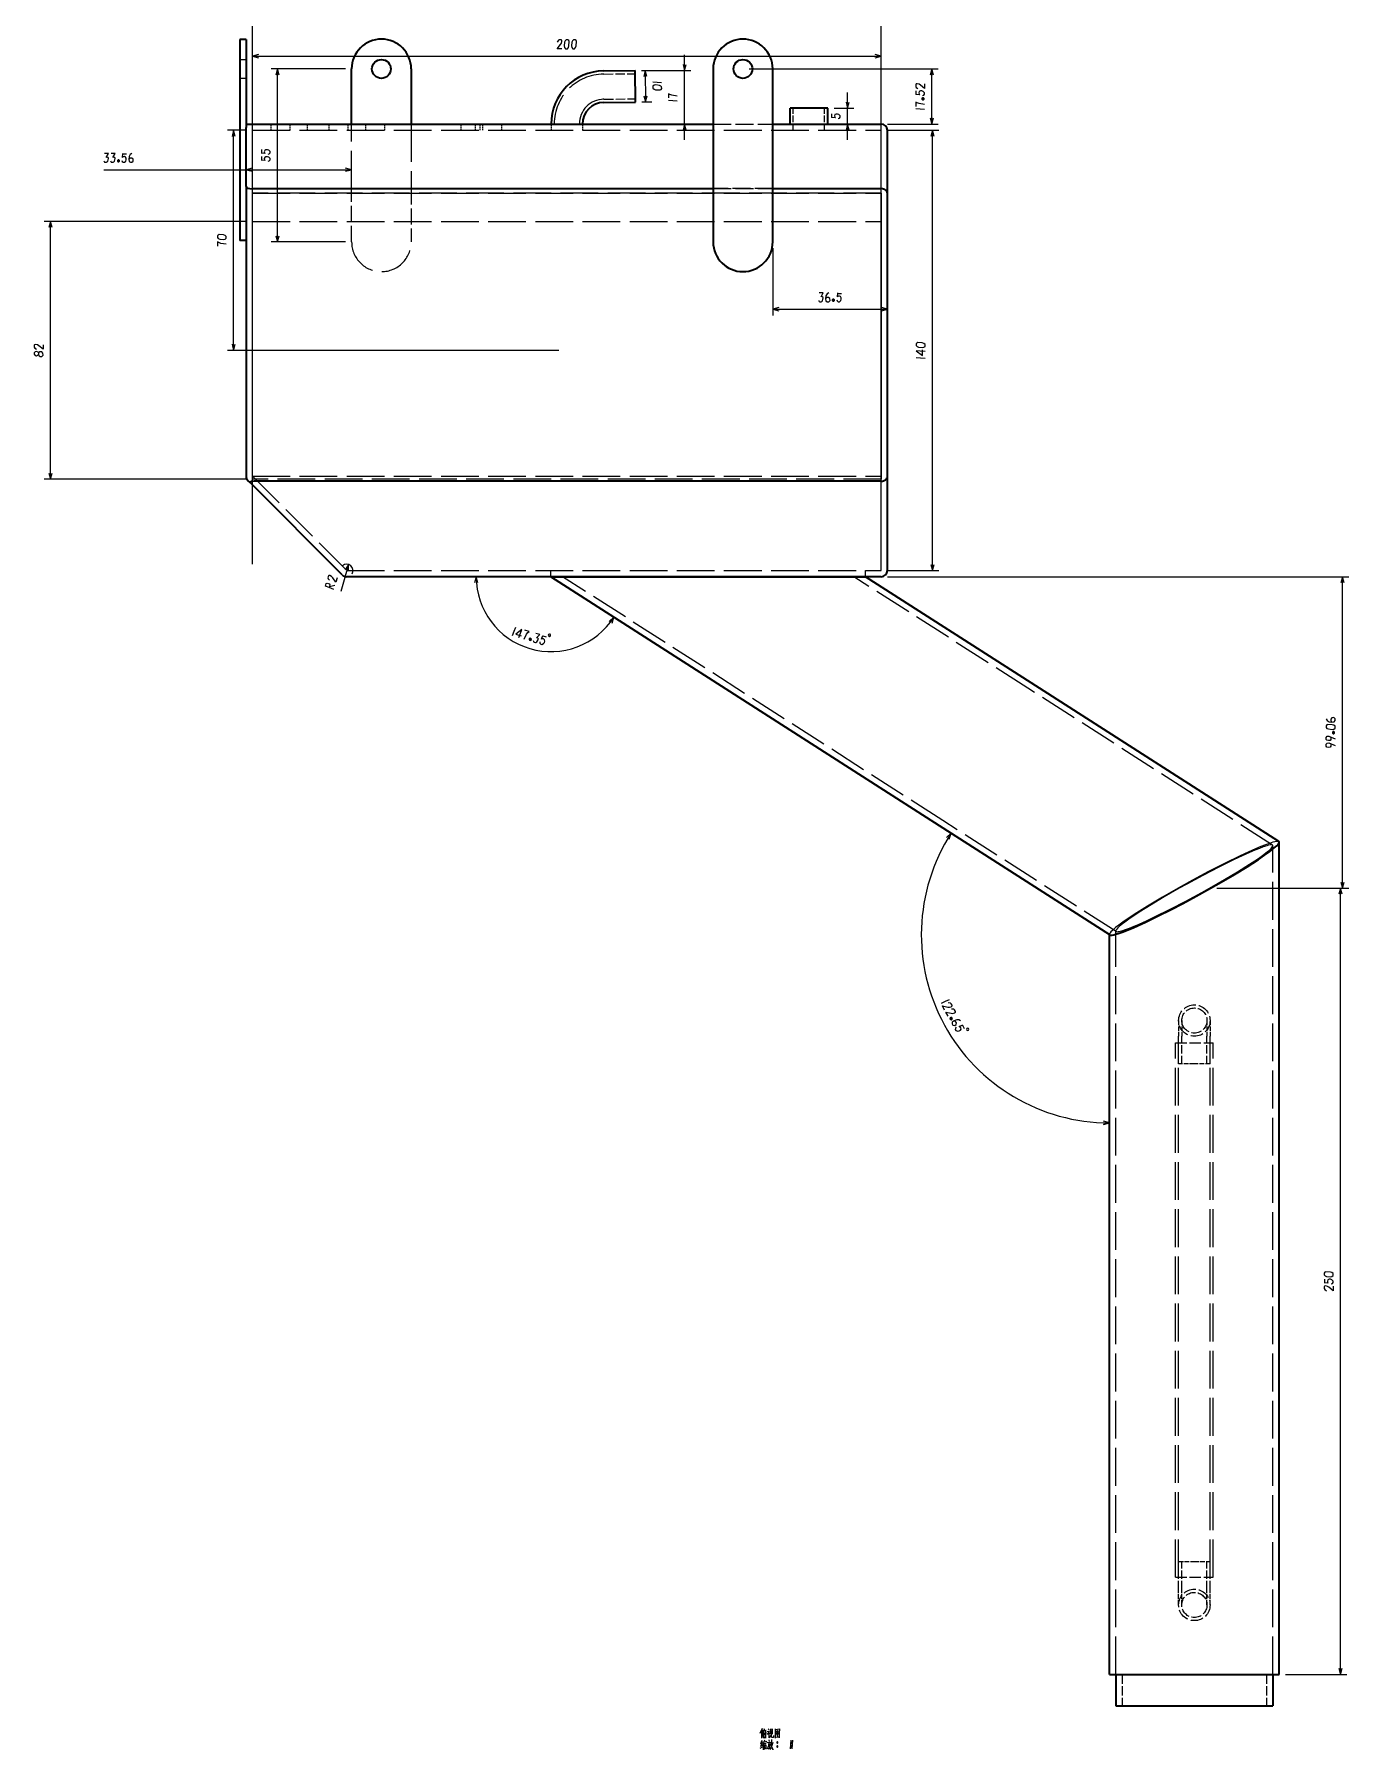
# Model space of a CAD drawing. Extents: x -2 to 1054, y -4 to 816.
# Drawn here: x -2 to 416, y -4 to 541 of the extents above; entities that cross this region are included whole.
import ezdxf

# ---------------------------------------------------------------- set-up
doc = ezdxf.new("R2010")
doc.units = 0
doc.linetypes.add('DASHED', pattern=[15, 12, -3])

msp = doc.modelspace()

# ---------------------------------------------------------------- linework, layer by layer
at = {"color": 3, "lineweight": 13}
for p, q in [((67.13, 372.58), (67.13, 582.52)), ((267.13, 372.58), (267.13, 582.52)), ((67.13, 483.58), (67.13, 536.18)), ((267.13, 483.58), (267.13, 536.18)), ((67.13, 534.18), (267.13, 534.18)), ((96.69, 530.09), (73.08, 530.09)), ((75.08, 475.09), (75.08, 530.09)), ((190.85, 529.6), (194.09, 529.63)), ((190.85, 529.57), (206.62, 529.57)), ((192.09, 529.61), (192.2, 519.61)), ((204.62, 507.58), (204.62, 534.57)), ((225.16, 530.09), (285.27, 530.09)), ((283.27, 512.58), (283.27, 530.09)), ((190.95, 519.6), (194.2, 519.63)), ((256.46, 507.58), (256.46, 522.58)), ((252.13, 517.58), (258.46, 517.58)), ((65.13, 510.58), (59.16, 510.58)), ((61.16, 440.58), (61.16, 510.58)), ((269.13, 512.58), (285.27, 512.58)), ((269.13, 510.58), (285.43, 510.58)), ((283.43, 370.58), (283.43, 510.58)), ((19.89, 498.04), (98.69, 498.04)), ((65.13, 494.68), (65.13, 500.04)), ((98.69, 494.02), (98.69, 500.04)), ((65.13, 481.58), (0.9, 481.58)), ((2.9, 399.58), (2.9, 481.58)), ((96.69, 475.09), (73.08, 475.09)), ((232.63, 473.09), (232.63, 451.7)), ((232.63, 453.7), (269.13, 453.7)), ((164.63, 440.58), (59.16, 440.58)), ((65.13, 399.58), (0.9, 399.58)), ((97.68, 372.5), (95.25, 363.93)), ((269.13, 370.58), (285.43, 370.58)), ((269.13, 368.58), (415.84, 368.58)), ((413.84, 269.52), (413.84, 368.58)), ((373.92, 269.52), (415.24, 269.52)), ((373.92, 269.52), (415.84, 269.52)), ((413.24, 19.52), (413.24, 269.52)), ((395.75, 19.52), (415.24, 19.52))]:
    msp.add_line(p, q, dxfattribs=at)
at = {"color": 7, "lineweight": 35}
for p, q in [((63.13, 539.48), (63.13, 530.01)), ((65.13, 539.48), (63.13, 539.48)), ((65.13, 539.48), (65.13, 530.01)), ((63.13, 530.01), (63.13, 485.01)), ((65.13, 530.01), (65.13, 511.42)), ((98.69, 512.58), (98.69, 530.09)), ((117.63, 530.09), (117.63, 512.58)), ((178.85, 529.47), (188.85, 529.57)), ((188.95, 519.57), (188.85, 529.57)), ((213.69, 530.09), (213.69, 475.09)), ((232.63, 475.09), (232.63, 530.09)), ((178.95, 519.47), (188.95, 519.57)), ((238.13, 512.58), (238.13, 517.58)), ((250.13, 517.58), (238.13, 517.58)), ((250.13, 512.58), (250.13, 517.58)), ((65.13, 512.58), (213.69, 512.58)), ((65.13, 492.68), (65.13, 511.42)), ((232.63, 512.58), (267.13, 512.58)), ((269.13, 490.58), (269.13, 510.58)), ((65.13, 492.68), (65.13, 400.58)), ((67.13, 492.02), (213.69, 492.02)), ((232.63, 492.02), (267.13, 492.02)), ((269.13, 400.58), (269.13, 490.58)), ((63.13, 485.01), (63.13, 475.54)), ((65.13, 475.54), (63.13, 475.54)), ((66.36, 398.52), (65.72, 399.16)), ((95.72, 369.16), (66.36, 398.52)), ((267.13, 398.98), (68.73, 398.98)), ((269.13, 370.58), (269.13, 400.58)), ((267.13, 368.58), (97.13, 368.58)), ((162.08, 368.58), (261.95, 368.58)), ((285.72, 289.37), (162.08, 368.58)), ((261.95, 368.58), (262.19, 368.58)), ((314.85, 334.84), (262.19, 368.58)), ((393.65, 284.36), (314.85, 334.84)), ((339.86, 254.68), (285.72, 289.37)), ((393.75, 19.52), (393.75, 284.16)), ((339.75, 19.52), (339.75, 254.75)), ((339.75, 19.52), (393.75, 19.52)), ((341.75, 19.52), (341.75, 9.52)), ((391.75, 19.52), (391.75, 9.52)), ((341.75, 9.52), (391.75, 9.52))]:
    msp.add_line(p, q, dxfattribs=at)
at = {"color": 7, "linetype": 'DASHED', "lineweight": 13, "ltscale": 0.05}
for p, q in [((65.13, 533.01), (63.13, 533.01)), ((65.13, 527.01), (63.13, 527.01)), ((73.02, 512.58), (73.02, 510.58)), ((79.02, 512.58), (79.02, 510.58)), ((84.59, 512.58), (84.59, 510.58)), ((91.45, 512.58), (91.45, 510.58)), ((97.45, 512.58), (97.45, 510.58)), ((103.13, 512.58), (103.13, 510.58)), ((109.13, 512.58), (109.13, 510.58)), ((133.44, 512.58), (133.44, 510.58)), ((137.99, 512.58), (137.99, 510.58)), ((139.44, 512.58), (139.44, 510.58)), ((140.34, 512.58), (140.34, 510.58)), ((146.34, 512.58), (146.34, 510.58)), ((162.13, 512.58), (162.13, 510.58)), ((172.13, 512.58), (172.13, 510.58)), ((162.08, 368.58), (162.08, 370.58)), ((262.19, 368.58), (262.19, 370.58))]:
    msp.add_line(p, q, dxfattribs=at)
at = {"color": 7, "linetype": 'DASHED', "lineweight": 13, "ltscale": 0.25}
for p, q in [((178.86, 528.47), (188.86, 528.57)), ((178.94, 520.47), (188.94, 520.57)), ((172.13, 512.57), (162.13, 512.56)), ((343.75, 19.52), (343.75, 9.52)), ((389.75, 19.52), (389.75, 9.52))]:
    msp.add_line(p, q, dxfattribs=at)
at = {"color": 7, "linetype": 'DASHED', "lineweight": 13, "ltscale": 0.175}
for p, q in [((239.13, 510.58), (239.13, 517.58)), ((249.13, 510.58), (249.13, 517.58))]:
    msp.add_line(p, q, dxfattribs=at)
at = {"color": 7, "linetype": 'DASHED', "lineweight": 13, "ltscale": 0.028833}
msp.add_line((65.13, 511.42), (65.13, 512.58), dxfattribs=at)
at = {"color": 7, "linetype": 'DASHED', "lineweight": 13}
for p, q in [((67.13, 510.58), (267.13, 510.58)), ((67.13, 490.58), (67.13, 510.58)), ((98.69, 492.02), (98.69, 512.58)), ((117.63, 512.58), (117.63, 492.02)), ((267.13, 490.58), (267.13, 510.58)), ((98.69, 492.02), (67.13, 492.02)), ((213.69, 492.02), (117.63, 492.02)), ((267.13, 492.02), (232.63, 492.02)), ((67.13, 490.58), (267.13, 490.58)), ((67.13, 400.58), (67.13, 490.58)), ((267.13, 490.58), (67.13, 490.58)), ((267.13, 490.58), (267.13, 400.58)), ((67.13, 399.58), (67.13, 481.58)), ((67.13, 481.58), (267.13, 481.58)), ((267.13, 481.58), (267.13, 399.58)), ((67.13, 400.58), (267.13, 400.58)), ((67.13, 400.58), (97.13, 370.58)), ((267.13, 399.58), (67.13, 399.58)), ((267.13, 370.58), (267.13, 400.58)), ((97.13, 370.58), (267.13, 370.58)), ((286.79, 291.05), (165.79, 368.58)), ((313.77, 333.16), (258.48, 368.58)), ((391.65, 283.26), (313.77, 333.16)), ((341.85, 255.78), (286.79, 291.05)), ((391.75, 19.52), (391.75, 283.08)), ((341.75, 19.52), (341.75, 255.96)), ((360.75, 50.41), (360.75, 220.41)), ((361.7, 50.41), (361.7, 220.41)), ((371.8, 50.41), (371.8, 220.41)), ((372.75, 50.41), (372.75, 220.41))]:
    msp.add_line(p, q, dxfattribs=at)
at = {"color": 7, "linetype": 'DASHED', "lineweight": 13, "ltscale": 0.473604}
for p, q in [((213.69, 512.58), (232.63, 512.58)), ((117.63, 492.02), (98.69, 492.02)), ((213.69, 492.02), (232.63, 492.02)), ((232.63, 492.02), (213.69, 492.02))]:
    msp.add_line(p, q, dxfattribs=at)
at = {"color": 7, "linetype": 'DASHED', "lineweight": 13, "ltscale": 0.423129}
for p, q in [((98.69, 475.09), (98.69, 492.02)), ((117.63, 492.02), (117.63, 475.09))]:
    msp.add_line(p, q, dxfattribs=at)
at = {"color": 7, "linetype": 'DASHED', "lineweight": 13, "ltscale": 0.003178}
msp.add_line((339.75, 254.75), (339.75, 254.88), dxfattribs=at)
at = {"color": 7, "linetype": 'DASHED', "lineweight": 13, "ltscale": 0.125}
for p, q in [((361.75, 227.45), (361.75, 222.45)), ((362.75, 227.45), (362.75, 222.45)), ((370.75, 227.45), (370.75, 222.45)), ((371.75, 227.45), (371.75, 222.45)), ((366.75, 213.63), (361.75, 213.63)), ((371.75, 213.63), (366.75, 213.63)), ((361.75, 55.41), (366.75, 55.41)), ((366.75, 55.41), (371.75, 55.41)), ((361.75, 41.59), (361.75, 46.59)), ((362.75, 41.59), (362.75, 46.59)), ((370.75, 41.59), (370.75, 46.59)), ((371.75, 41.59), (371.75, 46.59))]:
    msp.add_line(p, q, dxfattribs=at)
at = {"color": 7, "linetype": 'DASHED', "lineweight": 13, "ltscale": 0.3}
for p, q in [((360.75, 220.41), (372.75, 220.41)), ((360.75, 50.41), (372.75, 50.41))]:
    msp.add_line(p, q, dxfattribs=at)
at = {"color": 7, "linetype": 'DASHED', "lineweight": 13, "ltscale": 0.220539}
for p, q in [((361.75, 213.63), (361.75, 222.45)), ((362.75, 213.63), (362.75, 222.45)), ((370.75, 213.63), (370.75, 222.45)), ((371.75, 213.63), (371.75, 222.45)), ((361.75, 46.59), (361.75, 55.41)), ((362.75, 46.59), (362.75, 55.41)), ((370.75, 46.59), (370.75, 55.41)), ((371.75, 46.59), (371.75, 55.41))]:
    msp.add_line(p, q, dxfattribs=at)
at = {"color": 3, "lineweight": 13}
for points in [[(69.07, 534.7), (67.13, 534.18), (69.07, 533.66)], [(165.52, 536.53), (164.05, 536.53), (165.17, 537.86), (165.45, 538.28), (165.59, 538.87), (165.52, 539.22), (165.35, 539.33), (164.75, 539.33), (164.44, 539.19), (164.09, 538.63)], [(265.2, 533.66), (267.13, 534.18), (265.2, 534.7)], [(75.6, 528.16), (75.08, 530.09), (74.57, 528.16)], [(192.63, 527.68), (192.09, 529.61), (191.6, 527.67)], [(204.1, 531.51), (204.62, 529.57), (205.14, 531.51)], [(283.79, 528.16), (283.27, 530.09), (282.75, 528.16)], [(197.29, 525.71), (195.88, 525.8), (194.48, 525.89)], [(280.92, 525.32), (280.92, 523.85), (279.59, 524.97), (279.17, 525.25), (278.58, 525.39), (278.23, 525.32), (278.12, 525.15), (278.12, 524.55), (278.26, 524.24), (278.82, 523.89)], [(191.66, 521.54), (192.2, 519.61), (192.7, 521.55)], [(202.27, 521.44), (200.55, 521.72), (199.92, 521.97), (199.47, 522.21), (199.47, 520.85)], [(199.47, 520.15), (200.87, 520.04), (202.27, 519.94)], [(255.94, 519.51), (256.46, 517.58), (256.98, 519.51)], [(280.29, 521.65), (280.68, 521.79), (280.92, 522.1), (280.92, 522.52), (280.5, 522.94), (280.08, 523.08), (279.63, 523.08), (279.24, 522.87), (279.1, 522.49), (279.17, 522.1), (279.38, 521.86), (278.12, 522)], [(280.92, 518.78), (279.21, 519.06), (278.58, 519.3), (278.12, 519.55), (278.12, 518.18)], [(278.26, 522), (278.26, 523.15)], [(280.22, 520.32), (280.22, 520.88)], [(280.43, 520.95), (280.43, 520.25)], [(280.64, 520.32), (280.64, 520.88)], [(253.48, 514.32), (253.87, 514.46), (254.11, 514.78), (254.11, 515.2), (253.69, 515.62), (253.27, 515.76), (252.82, 515.76), (252.43, 515.55), (252.29, 515.16), (252.36, 514.78), (252.57, 514.53), (251.31, 514.67)], [(251.45, 514.67), (251.45, 515.83)], [(278.12, 517.48), (279.52, 517.38), (280.92, 517.27)], [(282.75, 514.51), (283.27, 512.58), (283.79, 514.51)], [(61.68, 508.64), (61.16, 510.58), (60.64, 508.64)], [(205.14, 510.64), (204.62, 512.58), (204.1, 510.64)], [(256.98, 510.64), (256.46, 512.58), (255.94, 510.64)], [(283.95, 508.64), (283.43, 510.58), (282.92, 508.64)], [(19.89, 500.85), (19.96, 500.64), (20.07, 500.46), (20.28, 500.39), (20.7, 500.39), (20.87, 500.5), (21.12, 500.71), (21.33, 501.65), (21.19, 501.9), (20.91, 502.04), (20.63, 501.97), (21.33, 503.19), (20.07, 503.19)], [(22.03, 500.85), (22.1, 500.64), (22.2, 500.46), (22.41, 500.39), (22.83, 500.39), (23.01, 500.5), (23.25, 500.71), (23.46, 501.65), (23.32, 501.9), (23.04, 502.04), (22.76, 501.97), (23.46, 503.19), (22.2, 503.19)], [(25.56, 501.02), (25.7, 500.64), (26.02, 500.39), (26.44, 500.39), (26.86, 500.81), (27, 501.23), (27, 501.69), (26.79, 502.07), (26.4, 502.21), (26.02, 502.14), (25.77, 501.93), (25.91, 503.19)], [(25.91, 503.05), (27.07, 503.05)], [(28.82, 503.19), (28.29, 502.88), (27.91, 502.28), (27.77, 501.37), (27.87, 500.64), (28.33, 500.39), (28.82, 500.39), (29.24, 500.81), (29.17, 501.44), (28.75, 501.76), (28.19, 501.72), (27.8, 501.34)], [(72.1, 502.94), (72.49, 503.08), (72.73, 503.4), (72.73, 503.82), (72.31, 504.24), (71.89, 504.38), (71.44, 504.38), (71.05, 504.17), (70.91, 503.78), (70.98, 503.4), (71.19, 503.15), (69.93, 503.29)], [(72.1, 500.74), (72.49, 500.88), (72.73, 501.19), (72.73, 501.61), (72.31, 502.03), (71.89, 502.17), (71.44, 502.17), (71.05, 501.96), (70.91, 501.58), (70.98, 501.19), (71.19, 500.95), (69.93, 501.09)], [(70.07, 503.29), (70.07, 504.45)], [(70.07, 501.09), (70.07, 502.24)], [(24.86, 500.88), (24.16, 500.88)], [(24.23, 501.09), (24.79, 501.09)], [(24.23, 500.67), (24.79, 500.67)], [(67.07, 498.56), (65.13, 498.04), (67.07, 497.53)], [(96.76, 497.53), (98.69, 498.04), (96.76, 498.56)], [(3.41, 479.64), (2.9, 481.58), (2.38, 479.64)], [(58.81, 474.33), (57.09, 474.61), (56.46, 474.86), (56.01, 475.1), (56.01, 473.74)], [(74.57, 477.02), (75.08, 475.09), (75.6, 477.02)], [(247.28, 456.5), (247.35, 456.29), (247.45, 456.12), (247.66, 456.05), (248.08, 456.05), (248.26, 456.15), (248.5, 456.36), (248.71, 457.31), (248.57, 457.55), (248.29, 457.69), (248.01, 457.62), (248.71, 458.85), (247.45, 458.85)], [(250.46, 458.85), (249.94, 458.53), (249.55, 457.94), (249.41, 457.03), (249.52, 456.29), (249.97, 456.05), (250.46, 456.05), (250.88, 456.47), (250.81, 457.1), (250.39, 457.41), (249.83, 457.38), (249.45, 456.99)], [(252.98, 456.68), (253.12, 456.29), (253.44, 456.05), (253.86, 456.05), (254.28, 456.47), (254.42, 456.89), (254.42, 457.34), (254.21, 457.73), (253.82, 457.87), (253.44, 457.8), (253.19, 457.59), (253.33, 458.85)], [(253.33, 458.71), (254.49, 458.71)], [(234.57, 454.21), (232.63, 453.7), (234.57, 453.18)], [(252.28, 456.54), (251.58, 456.54)], [(251.65, 456.75), (252.21, 456.75)], [(251.65, 456.33), (252.21, 456.33)], [(267.2, 453.18), (269.13, 453.7), (267.2, 454.21)], [(0.55, 442.4), (0.55, 440.93), (-0.78, 442.05), (-1.2, 442.33), (-1.8, 442.47), (-2.15, 442.4), (-2.25, 442.22), (-2.25, 441.63), (-2.11, 441.31), (-1.55, 440.96)], [(60.64, 442.51), (61.16, 440.58), (61.68, 442.51)], [(-0.96, 439.77), (-1.06, 439.98), (-1.52, 440.23), (-2.01, 440.12), (-2.25, 439.84), (-2.25, 439.42), (-2.01, 439), (-1.59, 438.9), (-1.2, 439.04), (-0.96, 439.25)], [(281.08, 440.23), (279.51, 440.37), (278.28, 440.47), (280.31, 439), (280.31, 440.75)], [(278.28, 438.3), (279.68, 438.2), (281.08, 438.09)], [(2.38, 401.51), (2.9, 399.58), (3.41, 401.51)], [(97.65, 370.5), (97.68, 372.5), (96.66, 370.78)], [(282.92, 372.51), (283.43, 370.58), (283.95, 372.51)], [(92.99, 364.57), (91.51, 365.14), (90.36, 365.57), (90.61, 366.45), (90.94, 366.58), (91.69, 366.29), (91.78, 365.97), (91.55, 365.13)], [(94.04, 368.26), (93.63, 366.85), (92.66, 368.29), (92.33, 368.67), (91.8, 368.97), (91.44, 369), (91.29, 368.86), (91.13, 368.29), (91.18, 367.95), (91.62, 367.46)], [(91.65, 365.5), (93.36, 365.89)], [(414.36, 366.64), (413.84, 368.58), (413.33, 366.64)], [(408.69, 323.39), (409.01, 322.86), (409.6, 322.48), (410.51, 322.34), (411.25, 322.44), (411.49, 322.9), (411.49, 323.39), (411.07, 323.81), (410.44, 323.74), (410.13, 323.32), (410.16, 322.76), (410.55, 322.37)], [(410.06, 317.72), (410.2, 317.33), (410.2, 316.84), (409.92, 316.56), (409.46, 316.46), (408.94, 316.6), (408.69, 316.88), (408.69, 317.51), (409.01, 317.86), (409.53, 317.93), (411.49, 317.09)], [(410.79, 318.7), (410.79, 319.26)], [(411, 319.33), (411, 318.63)], [(411.21, 318.7), (411.21, 319.26)], [(410.06, 315.55), (410.2, 315.16), (410.2, 314.67), (409.92, 314.39), (409.46, 314.29), (408.94, 314.43), (408.69, 314.71), (408.69, 315.34), (409.01, 315.69), (409.53, 315.76), (411.49, 314.92)], [(413.75, 267.59), (413.24, 269.52), (412.72, 267.59)], [(413.33, 271.45), (413.84, 269.52), (414.36, 271.45)], [(410.26, 143.73), (410.64, 143.87), (410.89, 144.19), (410.89, 144.61), (410.47, 145.03), (410.05, 145.17), (409.59, 145.17), (409.21, 144.96), (409.07, 144.57), (409.14, 144.19), (409.35, 143.94), (408.09, 144.08)], [(410.89, 142.96), (410.89, 141.49), (409.56, 142.61), (409.14, 142.89), (408.54, 143.03), (408.19, 142.96), (408.09, 142.79), (408.09, 142.19), (408.23, 141.88), (408.79, 141.53)], [(408.23, 144.08), (408.23, 145.24)], [(412.72, 21.45), (413.24, 19.52), (413.75, 21.45)]]:
    msp.add_lwpolyline(points, dxfattribs=at)
for points in [[(167.31, 536.53), (167.62, 536.91), (167.8, 537.4), (167.9, 538.8), (167.76, 539.15), (167.48, 539.33), (166.96, 539.33), (166.64, 539.08), (166.43, 538.63), (166.29, 537.44), (166.4, 536.91), (166.71, 536.53)], [(169.62, 536.53), (169.93, 536.91), (170.11, 537.4), (170.21, 538.8), (170.07, 539.15), (169.79, 539.33), (169.27, 539.33), (168.95, 539.08), (168.74, 538.63), (168.6, 537.44), (168.71, 536.91), (169.02, 536.53)], [(194.5, 523.97), (194.89, 523.66), (195.38, 523.49), (196.79, 523.4), (197.13, 523.54), (197.31, 523.82), (197.3, 524.35), (197.05, 524.66), (196.59, 524.87), (195.4, 524.99), (194.88, 524.88), (194.5, 524.56)], [(280.78, 520.46), (280.78, 520.74), (280.57, 520.95), (280.29, 520.95), (280.08, 520.74), (280.08, 520.46), (280.29, 520.25), (280.57, 520.25)], [(24.37, 500.53), (24.65, 500.53), (24.86, 500.74), (24.86, 501.02), (24.65, 501.23), (24.37, 501.23), (24.16, 501.02), (24.16, 500.74)], [(58.81, 476.82), (58.42, 477.13), (57.93, 477.31), (56.53, 477.41), (56.18, 477.27), (56.01, 476.99), (56.01, 476.47), (56.25, 476.15), (56.71, 475.94), (57.9, 475.8), (58.42, 475.91), (58.81, 476.22)], [(251.79, 456.19), (252.07, 456.19), (252.28, 456.4), (252.28, 456.68), (252.07, 456.89), (251.79, 456.89), (251.58, 456.68), (251.58, 456.4)], [(281.08, 442.47), (280.7, 442.78), (280.21, 442.96), (278.81, 443.06), (278.46, 442.92), (278.28, 442.64), (278.28, 442.12), (278.53, 441.8), (278.98, 441.59), (280.17, 441.45), (280.7, 441.56), (281.08, 441.87)], [(0.55, 439.11), (0.51, 439.74), (0.13, 440.12), (-0.5, 440.12), (-0.96, 439.77), (-0.96, 439.25), (-0.75, 438.9), (-0.4, 438.69), (0.13, 438.69)], [(411.49, 321.04), (411.11, 321.36), (410.62, 321.53), (409.22, 321.64), (408.87, 321.5), (408.69, 321.22), (408.69, 320.69), (408.94, 320.38), (409.39, 320.17), (410.58, 320.03), (411.11, 320.13), (411.49, 320.45)], [(411.35, 318.84), (411.35, 319.12), (411.14, 319.33), (410.86, 319.33), (410.65, 319.12), (410.65, 318.84), (410.86, 318.63), (411.14, 318.63)], [(410.89, 146.95), (410.5, 147.27), (410.01, 147.44), (408.61, 147.55), (408.26, 147.41), (408.09, 147.13), (408.09, 146.6), (408.33, 146.29), (408.79, 146.08), (409.98, 145.94), (410.5, 146.04), (410.89, 146.36)]]:
    msp.add_lwpolyline(points, close=True, dxfattribs=at)
at = {"color": 7, "lineweight": 35}
for points in [[(269.13, 490.58), (269.08, 490.92), (268.9, 491.25), (268.62, 491.54), (268.3, 491.75), (267.92, 491.9), (267.5, 491.99), (267.13, 492.02)], [(371.92, 269.52), (375.32, 271.46), (379.53, 273.94), (383.51, 276.37), (387.13, 278.69), (389.06, 280.01), (390.77, 281.24), (392.16, 282.33), (392.95, 283.03), (393.49, 283.61), (393.63, 283.83), (393.72, 284.01), (393.75, 284.16)], [(339.86, 254.68), (340.04, 254.62), (340.3, 254.6), (340.64, 254.63), (341.16, 254.73), (341.79, 254.9), (342.87, 255.24), (344.13, 255.7), (345.72, 256.33), (347.45, 257.06), (351.23, 258.77), (355.27, 260.71), (359.16, 262.66), (363.1, 264.71), (367.3, 266.96), (371.92, 269.52)]]:
    msp.add_lwpolyline(points, dxfattribs=at)
at = {"color": 8, "lineweight": 13}
for points in [[(138.8, 366.64), (138.28, 368.58), (137.77, 366.64)], [(181.52, 353.83), (182.12, 355.74), (180.64, 354.39)], [(150.79, 352.45), (150.3, 351.14), (149.8, 349.82)], [(151.85, 349.22), (152.43, 350.69), (152.87, 351.84), (150.89, 350.31), (152.57, 349.81)], [(153.6, 348.71), (154.35, 350.28), (154.76, 350.81), (155.12, 351.18), (153.81, 351.57)], [(156.48, 348.34), (156.49, 348.12), (156.54, 347.92), (156.72, 347.8), (157.12, 347.68), (157.32, 347.73), (157.62, 347.86), (158.08, 348.71), (158.02, 348.98), (157.79, 349.2), (157.5, 349.21), (158.52, 350.19), (157.31, 350.54)], [(158.58, 347.91), (158.6, 347.5), (158.84, 347.18), (159.24, 347.06), (159.76, 347.34), (160.01, 347.71), (160.14, 348.14), (160.05, 348.57), (159.72, 348.81), (159.33, 348.86), (159.03, 348.72), (159.52, 349.89)], [(159.48, 349.76), (160.59, 349.43)], [(155.82, 348.57), (155.15, 348.77)], [(155.15, 348.55), (155.69, 348.39)], [(155.27, 348.95), (155.81, 348.79)], [(288.75, 285.13), (289.36, 287.04), (287.88, 285.69)], [(288.74, 234.04), (287.46, 233.46), (286.18, 232.88)], [(287.32, 230.79), (286.62, 232.08), (288.32, 231.73), (288.83, 231.69), (289.41, 231.85), (289.69, 232.08), (289.7, 232.29), (289.41, 232.81), (289.14, 233.02), (288.48, 233.05)], [(288.4, 228.82), (287.69, 230.11), (289.4, 229.77), (289.9, 229.72), (290.49, 229.89), (290.76, 230.12), (290.77, 230.32), (290.49, 230.84), (290.21, 231.05), (289.55, 231.09)], [(289.05, 228.22), (289.32, 227.73)], [(289.53, 227.77), (289.2, 228.38)], [(289.42, 228.42), (289.68, 227.93)], [(292.4, 227.34), (291.87, 227.65), (291.17, 227.7), (290.3, 227.39), (289.71, 226.94), (289.71, 226.43), (289.94, 226), (290.51, 225.83), (291.03, 226.19), (291.11, 226.71), (290.81, 227.19), (290.29, 227.34)], [(291.03, 225.32), (290.76, 225.01), (290.7, 224.62), (290.9, 224.25), (291.47, 224.08), (291.91, 224.16), (292.31, 224.38), (292.54, 224.75), (292.48, 225.15), (292.24, 225.46), (291.93, 225.57), (293.11, 226.05)], [(292.98, 225.98), (293.54, 224.97)], [(337.82, 194.39), (339.75, 194.9), (337.82, 195.42)]]:
    msp.add_lwpolyline(points, dxfattribs=at)
for points in [[(161.4, 349.71), (161.63, 349.64), (161.92, 349.8), (161.98, 350.02), (161.82, 350.31), (161.6, 350.38), (161.31, 350.22), (161.24, 350)], [(155.25, 348.37), (155.52, 348.29), (155.78, 348.44), (155.86, 348.71), (155.71, 348.97), (155.45, 349.04), (155.19, 348.9), (155.11, 348.63)], [(288.99, 228.03), (289.13, 227.78), (289.41, 227.7), (289.66, 227.84), (289.74, 228.12), (289.61, 228.37), (289.32, 228.45), (289.08, 228.32)], [(294.3, 224.59), (294.42, 224.39), (294.73, 224.29), (294.94, 224.41), (295.03, 224.72), (294.92, 224.93), (294.6, 225.02), (294.4, 224.91)]]:
    msp.add_lwpolyline(points, close=True, dxfattribs=at)
at = {"color": 7, "linetype": 'DASHED', "lineweight": 13}
for points in [[(393.65, 284.36), (393.47, 284.42), (393.21, 284.44), (392.86, 284.4), (392.34, 284.31), (391.72, 284.14), (390.63, 283.8), (389.37, 283.34), (387.88, 282.75), (386.25, 282.06), (383.83, 280.99), (381.29, 279.8), (376.37, 277.4), (371.3, 274.8), (366.2, 272.07), (361.59, 269.52)], [(391.65, 283.26), (391.48, 283.32), (391.23, 283.33), (390.89, 283.3), (390.38, 283.2), (389.78, 283.03), (388.69, 282.68), (387.43, 282.21), (385.95, 281.62), (384.34, 280.93), (381.93, 279.85), (379.39, 278.65), (374.49, 276.22), (369.43, 273.59), (364.36, 270.85), (361.97, 269.52)], [(371.53, 269.52), (376.34, 272.28), (380.48, 274.75), (384.28, 277.14), (386.01, 278.27), (387.58, 279.35), (388.89, 280.3), (390, 281.16), (390.63, 281.68), (391.13, 282.15), (391.43, 282.48), (391.64, 282.76), (391.74, 282.99), (391.75, 283.08)], [(361.59, 269.52), (356.58, 266.64), (351.81, 263.79), (348.42, 261.67), (345.36, 259.66), (344, 258.71), (342.77, 257.82), (341.69, 256.99), (340.81, 256.24), (340.18, 255.62), (339.97, 255.35), (339.82, 255.12), (339.75, 254.88)], [(361.97, 269.52), (357.17, 266.76), (353.03, 264.29), (349.23, 261.9), (347.5, 260.76), (345.93, 259.69), (344.62, 258.74), (343.51, 257.88), (342.88, 257.36), (342.38, 256.89), (342.08, 256.56), (341.87, 256.28), (341.76, 256.05), (341.75, 255.96)], [(341.85, 255.78), (342.03, 255.72), (342.28, 255.71), (342.62, 255.74), (343.12, 255.84), (343.73, 256.01), (344.82, 256.36), (346.08, 256.82), (347.56, 257.42), (349.17, 258.11), (351.57, 259.19), (354.12, 260.39), (359.02, 262.82), (364.08, 265.44), (369.15, 268.19), (371.53, 269.52)]]:
    msp.add_lwpolyline(points, dxfattribs=at)
at = {"color": 7, "lineweight": 13}
for points in [[(229.28, 2.34), (228.58, 0.73)], [(229.04, 1.68), (229.04, 0.45), (229.04, -0.81)], [(229.42, 0.56), (229.32, -0.07)], [(229.46, 1.85), (229.42, 0.56)], [(229.46, 1.61), (230.58, 1.78)], [(229.74, 0.98), (229.49, 0.52)], [(229.84, 1.5), (229.74, 0.98)], [(229.74, 0.98), (229.74, -0.77)], [(229.84, 2.31), (230.05, 1.82)], [(229.84, 0.8), (230.65, 0.94)], [(229.91, 0.56), (230.05, 0.14)], [(230.3, 1.61), (230.3, 0.42), (230.3, -0.81)], [(231.52, 1.57), (231.35, 1.08), (230.86, 0.35)], [(230.89, 1.36), (231.45, 1.43)], [(231.17, 2.24), (231.45, 1.82)], [(231.35, 1.08), (231.35, -0.7)], [(231.35, 0.91), (231.66, 0.59)], [(231.94, 2.2), (231.94, 0.52)], [(232.61, 2.03), (231.94, 1.96)], [(232.15, 0.56), (231.98, -0.07)], [(232.26, 1.61), (232.15, 0.56)], [(232.29, -0.42), (232.29, 0.66)], [(232.54, 0.45), (232.61, 2.13)], [(232.85, 0.1), (232.85, -0.53)], [(233.38, 2.24), (233.38, 0.77), (233.38, -0.74)], [(233.38, 2.2), (233.38, 0.8), (233.38, -0.6)], [(234.85, 2.06), (233.38, 1.92)], [(233.45, 0.31), (233.94, 0.73)], [(234.15, 1.78), (233.59, 0.98)], [(233.9, 1.22), (234.6, 0.49)], [(233.9, 0.14), (234.25, -0.25)], [(233.94, 1.43), (234.39, 1.5)], [(233.94, 0.73), (234.15, 1.01)], [(234.01, 0.52), (234.25, 0.24)], [(234.15, 1.01), (234.5, 1.64)], [(234.6, 0.49), (234.78, 0.52)], [(234.81, -0.56), (234.81, 0.8), (234.85, 2.2)], [(228.69, -3.96), (229.39, -3.57)], [(229.14, -2.52), (228.72, -2.66)], [(229.21, -1.51), (228.76, -2.59)], [(228.79, -3.29), (229.32, -3.12)], [(229.28, -2.28), (228.83, -3.29)], [(229.32, -0.07), (229.14, -0.7)], [(229.6, -2.8), (229.28, -3.29)], [(229.53, -1.82), (229.42, -2.38)], [(229.53, -1.96), (230.58, -1.82)], [(229.77, -2.24), (229.6, -2.8)], [(229.63, -2.73), (229.63, -4.45)], [(229.84, -2.52), (230.54, -2.42)], [(229.91, -1.33), (230.09, -1.72)], [(229.91, -2.94), (229.95, -4.34)], [(229.91, -3.05), (230.44, -2.98)], [(229.95, -3.61), (230.33, -3.54)], [(230.4, -4.1), (229.98, -4.17)], [(230.3, -0.81), (230.02, -0.35)], [(230.16, -2.49), (230.09, -3.05)], [(230.47, -2.87), (230.4, -4.27)], [(230.61, -1.72), (230.47, -2.17)], [(231.38, -2.1), (231.28, -3.01), (231.17, -3.43), (230.86, -4.31)], [(230.89, -2.17), (231.94, -2.03)], [(231.7, -2.59), (231.59, -3.43), (231.45, -4.27), (231.24, -3.99)], [(231.31, -2.77), (231.7, -2.7)], [(231.38, -1.26), (231.49, -1.82)], [(231.45, -0.7), (231.73, -0.42)], [(232.08, -3.85), (231.7, -4.38)], [(231.73, -0.42), (231.98, -0.07)], [(232.08, -2.59), (231.91, -3.15)], [(232.01, -2.84), (232.57, -4.27)], [(232.22, -1.96), (232.08, -2.59)], [(232.36, -3.22), (232.08, -3.85)], [(232.15, -2.35), (232.85, -2.21)], [(232.29, -1.23), (232.22, -1.96)], [(232.43, -0.53), (232.29, -0.42)], [(232.57, -2.28), (232.36, -3.22)], [(232.85, -0.53), (232.43, -0.53)], [(232.57, -4.27), (232.89, -4.27)], [(233.38, -0.49), (234.74, -0.39)], [(233.9, -2.14), (234.29, -2.14)], [(233.9, -3.4), (234.29, -3.4)], [(233.94, -2.03), (234.25, -2.03)], [(233.94, -2.28), (234.25, -2.28)], [(233.94, -3.29), (234.25, -3.29)], [(233.94, -3.54), (234.25, -3.54)], [(234.81, -0.67), (234.81, -0.56), (234.74, -0.39)], [(238.35, -1.4), (238.24, -2.8), (238.14, -4.2)], [(238.35, -2.14), (238.73, -2.14)], [(238.35, -3.4), (238.73, -3.4)], [(238.38, -2.03), (238.7, -2.03)], [(238.38, -2.28), (238.7, -2.28)], [(238.38, -3.29), (238.7, -3.29)], [(238.38, -3.54), (238.7, -3.54)], [(238.94, -1.4), (238.84, -2.8), (238.73, -4.2)]]:
    msp.add_lwpolyline(points, dxfattribs=at)
for points in [[(234.01, -2.35), (234.18, -2.35), (234.29, -2.24), (234.29, -2.07), (234.18, -1.96), (234.01, -1.96), (233.9, -2.07), (233.9, -2.24)], [(234.01, -3.61), (234.18, -3.61), (234.29, -3.5), (234.29, -3.33), (234.18, -3.22), (234.01, -3.22), (233.9, -3.33), (233.9, -3.5)], [(238.45, -2.35), (238.63, -2.35), (238.73, -2.24), (238.73, -2.07), (238.63, -1.96), (238.45, -1.96), (238.35, -2.07), (238.35, -2.24)], [(238.45, -3.61), (238.63, -3.61), (238.73, -3.5), (238.73, -3.33), (238.63, -3.22), (238.45, -3.22), (238.35, -3.33), (238.35, -3.5)]]:
    msp.add_lwpolyline(points, close=True, dxfattribs=at)
at = {"color": 7, "lineweight": 35}
for centre in [(108.16, 530.09), (223.16, 530.09)]:
    msp.add_circle(centre, 3, dxfattribs=at)
at = {"color": 7, "linetype": 'DASHED', "lineweight": 13, "ltscale": 0.333333}
for centre in [(366.75, 227.45), (366.75, 41.59)]:
    msp.add_circle(centre, 5, dxfattribs=at)
at = {"color": 7, "linetype": 'DASHED', "lineweight": 13, "ltscale": 0.266667}
for centre in [(366.75, 227.45), (366.75, 41.59)]:
    msp.add_circle(centre, 4, dxfattribs=at)
at = {"color": 7, "lineweight": 35}
for centre, radius, start, end in [((108.16, 530.09), 9.47, 0, 180), ((223.16, 530.09), 9.47, 0, 180), ((223.16, 530.09), 9.47, 0, 180), ((179.03, 512.58), 16.89, 90.6095, 180), ((179.03, 512.58), 6.89, 90.6095, 180.0481), ((267.13, 510.58), 2, 0, 90), ((223.16, 475.09), 9.47, 180, 360), ((67.13, 400.58), 2, 180, 225), ((97.13, 370.58), 2, 225, 270), ((267.13, 370.58), 2, 270, 360), ((393.53, 284.17), 0.22, 358.2269, 59.1061)]:
    msp.add_arc(centre, radius, start, end, dxfattribs=at)
at = {"color": 7, "linetype": 'DASHED', "lineweight": 13}
for centre, radius, start, end in [((179.03, 512.58), 15.89, 90.6095, 180.0481), ((179.03, 512.58), 7.89, 90.6095, 180.0481), ((179.03, 512.58), 16.89, 180, 180.0481), ((108.16, 475.09), 9.47, 180, 360), ((223.16, 475.09), 9.47, 180, 360), ((391.55, 283.08), 0.204, 358.2269, 59.1062), ((339.97, 254.87), 0.22, 178.2271, 239.1102), ((341.96, 255.96), 0.204, 178.2271, 239.1099)]:
    msp.add_arc(centre, radius, start, end, dxfattribs=at)
at = {"color": 3, "lineweight": 13}
msp.add_arc((97.13, 370.58), 2, 327.2958, 131.4508, dxfattribs=at)
at = {"color": 8, "lineweight": 13}
for centre, radius, start, end in [((162.08, 368.58), 23.8, 180, 327.3544), ((339.75, 254.75), 59.85, 147.3544, 270)]:
    msp.add_arc(centre, radius, start, end, dxfattribs=at)
at = {"color": 7, "lineweight": 35}
for centre, major_axis, ratio, start_param, end_param in [((67.13, 492.68), (2, 0), 0.333333, 3.141593, 4.712379), ((69.19, 398.52), (2.87, -0.08), 0.158836, 1.736782, 3.307571), ((267.13, 400.58), (2, 0), 0.795513, 4.71237, 6.283175)]:
    msp.add_ellipse(centre, major_axis=major_axis, ratio=ratio, start_param=start_param, end_param=end_param, dxfattribs=at)
at = {"color": 7, "linetype": 'DASHED', "lineweight": 13}
for centre, ratio, start_param, end_param in [((67.13, 492.68), 0.333333, 3.141593, 4.712379), ((267.13, 490.58), 0.72076, 0.000004, 1.570805)]:
    msp.add_ellipse(centre, major_axis=(2, 0), ratio=ratio, start_param=start_param, end_param=end_param, dxfattribs=at)

doc.saveas('drawing.dxf')
